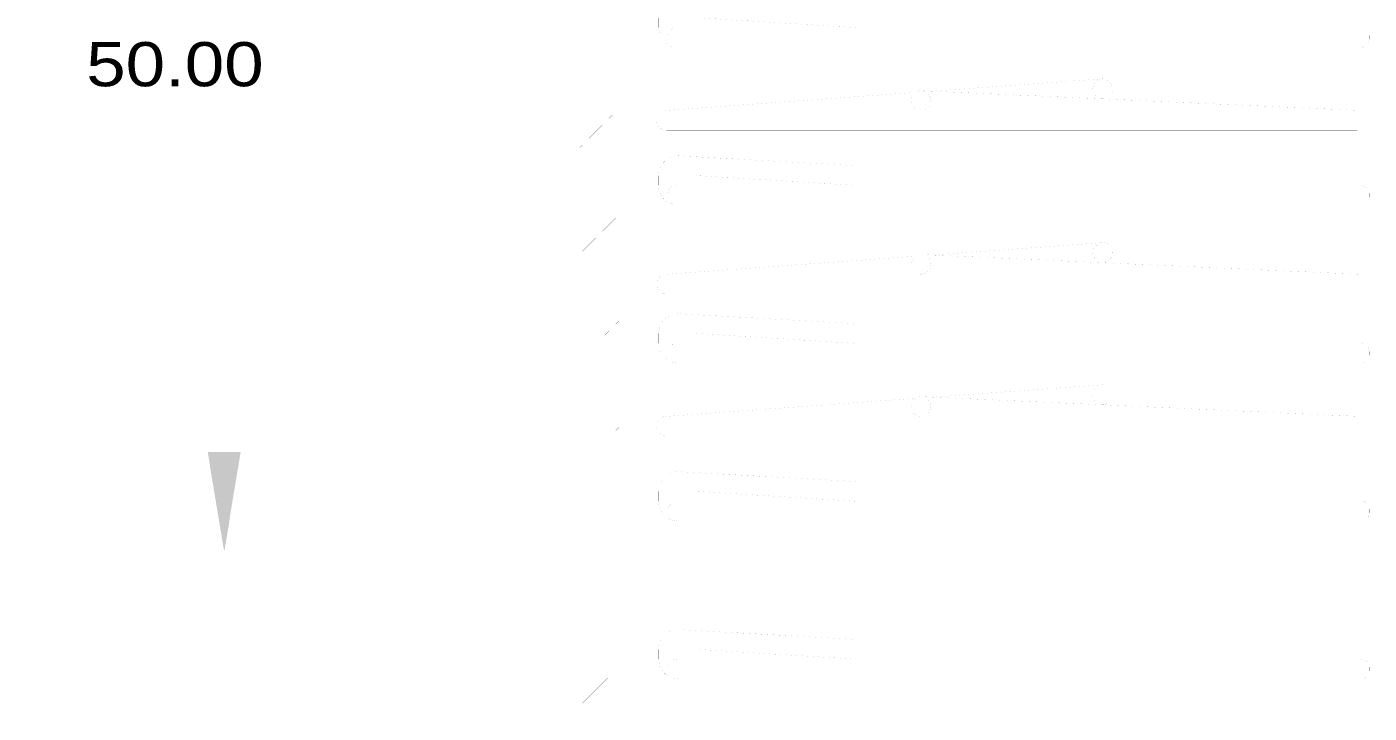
# Model space of a CAD drawing. Header units: millimetres. Extents: x -2171 to 1563, y -1758 to -1505.
# Drawn here: x 1404.681 to 1407.124, y -1609.665 to -1608.415 of the extents above; entities that cross this region are included whole.
import ezdxf

# ---------------------------------------------------------------- set-up
doc = ezdxf.new("R2010")
doc.units = ezdxf.units.MM
doc.layers.add('Tablet', color=7, linetype='Continuous', true_color=0x0180ff)
doc.styles.add('S2Arl465_b_1151_161', font='arial.ttf', dxfattribs={"width": 1.15091, "height": 0.046548})

msp = doc.modelspace()

# ---------------------------------------------------------------- hatches: boundary and pattern name
at = {"layer": 'Tablet'}
msp.add_hatch(color=96, dxfattribs=at).paths.add_polyline_path([(1405.0399, -1609.3691), (1405.0698, -1609.1894), (1405.0099, -1609.1894)])

# ---------------------------------------------------------------- linework, layer by layer
at = {"layer": 'Tablet', "color": 96, "true_color": 0x018001}
for points in [[(1405.9563, -1601.7503, 0.0000431, 0.0000431, 0), (1405.9563, -1616.4847, 0.0000431, 0.0000431, 0), (1405.8844, -1616.4847, 0.0000431, 0.0000431, 0), (1405.8844, -1601.7503, 0.0000431, 0.0000431, 0)], [(1407.0704, -1601.7503, 0.0000431, 0.0000431, 0), (1407.0704, -1616.4847, 0.0000431, 0.0000431, 0), (1406.9985, -1616.4847, 0.0000431, 0.0000431, 0), (1406.9985, -1601.7503, 0.0000431, 0.0000431, 0)], [(1406.5043, -1602.8284, 0.0000431, 0.0000431, 0), (1406.5043, -1616.4847, 0.0000431, 0.0000431, 0), (1406.4504, -1616.4847, 0.0000431, 0.0000431, 0), (1406.4504, -1602.8284, 0.0000431, 0.0000431, 0)], [(1407.1027, -1608.5676, 0.0000431, 0.0000431, 0), (1405.8449, -1608.5676, 0.0000431, 0.0000431, 0), (1405.8414, -1608.568, 0.0000431, 0.0000431, 0), (1405.838, -1608.569, 0.0000431, 0.0000431, 0), (1405.8349, -1608.5707, 0.0000431, 0.0000431, 0), (1405.8322, -1608.5729, 0.0000431, 0.0000431, 0), (1405.83, -1608.5756, 0.0000431, 0.0000431, 0), (1405.8283, -1608.5787, 0.0000431, 0.0000431, 0), (1405.8273, -1608.5821, 0.0000431, 0.0000431, 0), (1405.8269, -1608.5856, 0.0000431, 0.0000431, 0), (1405.8273, -1608.5891, 0.0000431, 0.0000431, 0), (1405.8283, -1608.5925, 0.0000431, 0.0000431, 0), (1405.83, -1608.5956, 0.0000431, 0.0000431, 0), (1405.8322, -1608.5983, 0.0000431, 0.0000431, 0), (1405.8349, -1608.6006, 0.0000431, 0.0000431, 0), (1405.838, -1608.6022, 0.0000431, 0.0000431, 0), (1405.8414, -1608.6032, 0.0000431, 0.0000431, 0), (1405.8449, -1608.6036, 0.0000431, 0.0000431, 0), (1407.1027, -1608.6036, 0.0000431, 0.0000431, 0)], [(1407.1027, -1608.8659, 0.0000431, 0.0000431, 0), (1405.8449, -1608.8659, 0.0000431, 0.0000431, 0), (1405.8414, -1608.8663, 0.0000431, 0.0000431, 0), (1405.838, -1608.8673, 0.0000431, 0.0000431, 0), (1405.8349, -1608.869, 0.0000431, 0.0000431, 0), (1405.8322, -1608.8712, 0.0000431, 0.0000431, 0), (1405.83, -1608.8739, 0.0000431, 0.0000431, 0), (1405.8283, -1608.877, 0.0000431, 0.0000431, 0), (1405.8273, -1608.8804, 0.0000431, 0.0000431, 0), (1405.8269, -1608.8839, 0.0000431, 0.0000431, 0), (1405.8273, -1608.8874, 0.0000431, 0.0000431, 0), (1405.8283, -1608.8908, 0.0000431, 0.0000431, 0), (1405.83, -1608.8939, 0.0000431, 0.0000431, 0), (1405.8322, -1608.8966, 0.0000431, 0.0000431, 0), (1405.8349, -1608.8988, 0.0000431, 0.0000431, 0), (1405.838, -1608.9005, 0.0000431, 0.0000431, 0), (1405.8414, -1608.9015, 0.0000431, 0.0000431, 0), (1405.8449, -1608.9019, 0.0000431, 0.0000431, 0), (1407.1027, -1608.9019, 0.0000431, 0.0000431, 0)], [(1407.1027, -1609.1247, 0.0000431, 0.0000431, 0), (1405.8449, -1609.1247, 0.0000431, 0.0000431, 0), (1405.8414, -1609.125, 0.0000431, 0.0000431, 0), (1405.838, -1609.126, 0.0000431, 0.0000431, 0), (1405.8349, -1609.1277, 0.0000431, 0.0000431, 0), (1405.8322, -1609.1299, 0.0000431, 0.0000431, 0), (1405.83, -1609.1327, 0.0000431, 0.0000431, 0), (1405.8283, -1609.1358, 0.0000431, 0.0000431, 0), (1405.8273, -1609.1391, 0.0000431, 0.0000431, 0), (1405.8269, -1609.1426, 0.0000431, 0.0000431, 0), (1405.8273, -1609.1462, 0.0000431, 0.0000431, 0), (1405.8283, -1609.1495, 0.0000431, 0.0000431, 0), (1405.83, -1609.1526, 0.0000431, 0.0000431, 0), (1405.8322, -1609.1554, 0.0000431, 0.0000431, 0), (1405.8349, -1609.1576, 0.0000431, 0.0000431, 0), (1405.838, -1609.1592, 0.0000431, 0.0000431, 0), (1405.8414, -1609.1603, 0.0000431, 0.0000431, 0), (1405.8449, -1609.1606, 0.0000431, 0.0000431, 0), (1407.1027, -1609.1606, 0.0000431, 0.0000431, 0)], [(1405.0399, -1609.3691, 0.0000431, 0.0000431, 0), (1405.0698, -1609.1894, 0.0000431, 0.0000431, 0), (1405.0099, -1609.1894, 0.0000431, 0.0000431, 0)]]:
    msp.add_lwpolyline(points, format="xyseb", close=True, dxfattribs=at)
at = {"layer": 'Tablet', "color": 150, "true_color": 0x0180ff}
msp.add_lwpolyline([(1405.7586, -1616.4847, 0.0000431, 0.0000431, 0), (1405.7586, -1606.3144, 0.0000431, 0.0000431, 0), (1404.6805, -1606.3144, 0.0000431, 0.0000431, 0), (1404.6805, -1606.3862, 0.0000431, 0.0000431, 0), (1405.6868, -1606.3862, 0.0000431, 0.0000431, 0), (1405.6868, -1616.4847, 0.0000431, 0.0000431, 0)], format="xyseb", close=True, dxfattribs=at)
at = {"layer": 'Tablet', "color": 96, "true_color": 0x018001}
for points in [[(1406.1899, -1608.3808, 0.0000431, 0.0000431, 0), (1406.1899, -1608.4167, 0.0000431, 0.0000431, 0), (1405.8988, -1608.3987, 0.0000431, 0.0000431, 0)], [(1405.8485, -1608.4347, 0.0000431, 0.0000431, 0), (1405.8485, -1608.4311, 0.0000431, 0.0000431, 0), (1405.8487, -1608.4286, 0.0000431, 0.0000431, 0), (1405.8494, -1608.4262, 0.0000431, 0.0000431, 0), (1405.8504, -1608.4239, 0.0000431, 0.0000431, 0), (1405.8519, -1608.4218, 0.0000431, 0.0000431, 0), (1405.8536, -1608.4201, 0.0000431, 0.0000431, 0), (1405.8557, -1608.4186, 0.0000431, 0.0000431, 0), (1405.8579, -1608.4176, 0.0000431, 0.0000431, 0), (1405.8604, -1608.4169, 0.0000431, 0.0000431, 0), (1405.8629, -1608.4167, 0.0000431, 0.0000431, 0), (1407.1099, -1608.4167, 0.0000431, 0.0000431, 0), (1407.1124, -1608.4169, 0.0000431, 0.0000431, 0), (1407.1148, -1608.4176, 0.0000431, 0.0000431, 0), (1407.1171, -1608.4186, 0.0000431, 0.0000431, 0), (1407.1191, -1608.4201, 0.0000431, 0.0000431, 0), (1407.1209, -1608.4218, 0.0000431, 0.0000431, 0), (1407.1223, -1608.4239, 0.0000431, 0.0000431, 0), (1407.1234, -1608.4262, 0.0000431, 0.0000431, 0), (1407.1241, -1608.4286, 0.0000431, 0.0000431, 0), (1407.1243, -1608.4311, 0.0000431, 0.0000431, 0), (1407.1243, -1608.4383, 0.0000431, 0.0000431, 0), (1407.1241, -1608.4408, 0.0000431, 0.0000431, 0), (1407.1234, -1608.4432, 0.0000431, 0.0000431, 0), (1407.1223, -1608.4455, 0.0000431, 0.0000431, 0), (1407.1209, -1608.4475, 0.0000431, 0.0000431, 0), (1407.1191, -1608.4493, 0.0000431, 0.0000431, 0), (1407.1171, -1608.4507, 0.0000431, 0.0000431, 0), (1407.1148, -1608.4518, 0.0000431, 0.0000431, 0), (1407.1124, -1608.4524, 0.0000431, 0.0000431, 0), (1407.1099, -1608.4526, 0.0000431, 0.0000431, 0), (1405.8665, -1608.4526, 0.0000431, 0.0000431, 0), (1405.8602, -1608.4521, 0.0000431, 0.0000431, 0), (1405.8542, -1608.4505, 0.0000431, 0.0000431, 0), (1405.8485, -1608.4478, 0.0000431, 0.0000431, 0), (1405.8434, -1608.4442, 0.0000431, 0.0000431, 0), (1405.8389, -1608.4398, 0.0000431, 0.0000431, 0), (1405.8353, -1608.4347, 0.0000431, 0.0000431, 0), (1405.8327, -1608.429, 0.0000431, 0.0000431, 0), (1405.8311, -1608.4229, 0.0000431, 0.0000431, 0), (1405.8305, -1608.4167, 0.0000431, 0.0000431, 0), (1405.8305, -1608.3987, 0.0000431, 0.0000431, 0)], [(1405.7586, -1608.4185, 0.0000431, 0.0000431, 0), (1405.6868, -1608.4904, 0.0000431, 0.0000431, 0)], [(1405.7042, -1608.4245, 0.0000431, 0.0000431, 0), (1405.6868, -1608.4419, 0.0000431, 0.0000431, 0)], [(1405.7526, -1608.473, 0.0000431, 0.0000431, 0), (1405.7284, -1608.4972, 0.0000431, 0.0000431, 0)], [(1405.7586, -1608.5153, 0.0000431, 0.0000431, 0), (1405.6868, -1608.5872, 0.0000431, 0.0000431, 0)], [(1405.7163, -1608.5093, 0.0000431, 0.0000431, 0), (1405.6921, -1608.5335, 0.0000431, 0.0000431, 0)], [(1406.6391, -1608.5101, 0.0000431, 0.0000431, 0), (1406.3287, -1608.5326, 0.0000431, 0.0000431, 0)], [(1406.6571, -1608.5281, 0.0000431, 0.0000431, 0), (1406.6567, -1608.5316, 0.0000431, 0.0000431, 0), (1406.6557, -1608.535, 0.0000431, 0.0000431, 0), (1406.6541, -1608.5381, 0.0000431, 0.0000431, 0), (1406.6518, -1608.5408, 0.0000431, 0.0000431, 0), (1406.6491, -1608.5431, 0.0000431, 0.0000431, 0), (1406.646, -1608.5447, 0.0000431, 0.0000431, 0), (1406.6426, -1608.5457, 0.0000431, 0.0000431, 0), (1406.6391, -1608.5461, 0.0000431, 0.0000431, 0), (1406.6356, -1608.5457, 0.0000431, 0.0000431, 0), (1406.6322, -1608.5447, 0.0000431, 0.0000431, 0), (1406.6291, -1608.5431, 0.0000431, 0.0000431, 0), (1406.6264, -1608.5408, 0.0000431, 0.0000431, 0), (1406.6242, -1608.5381, 0.0000431, 0.0000431, 0), (1406.6225, -1608.535, 0.0000431, 0.0000431, 0), (1406.6215, -1608.5316, 0.0000431, 0.0000431, 0), (1406.6211, -1608.5281, 0.0000431, 0.0000431, 0), (1406.6215, -1608.5246, 0.0000431, 0.0000431, 0), (1406.6225, -1608.5212, 0.0000431, 0.0000431, 0), (1406.6242, -1608.5181, 0.0000431, 0.0000431, 0), (1406.6264, -1608.5154, 0.0000431, 0.0000431, 0), (1406.6291, -1608.5132, 0.0000431, 0.0000431, 0), (1406.6322, -1608.5115, 0.0000431, 0.0000431, 0), (1406.6356, -1608.5105, 0.0000431, 0.0000431, 0), (1406.6391, -1608.5101, 0.0000431, 0.0000431, 0), (1406.6426, -1608.5105, 0.0000431, 0.0000431, 0), (1406.646, -1608.5115, 0.0000431, 0.0000431, 0), (1406.6491, -1608.5132, 0.0000431, 0.0000431, 0), (1406.6518, -1608.5154, 0.0000431, 0.0000431, 0), (1406.6541, -1608.5181, 0.0000431, 0.0000431, 0), (1406.6557, -1608.5212, 0.0000431, 0.0000431, 0), (1406.6567, -1608.5246, 0.0000431, 0.0000431, 0), (1406.6571, -1608.5281, 0.0000431, 0.0000431, 0)], [(1406.2984, -1608.5348, 0.0000431, 0.0000431, 0), (1405.8449, -1608.5676, 0.0000431, 0.0000431, 0)], [(1406.3265, -1608.5497, 0.0000431, 0.0000431, 0), (1406.3261, -1608.5532, 0.0000431, 0.0000431, 0), (1406.3251, -1608.5566, 0.0000431, 0.0000431, 0), (1406.3234, -1608.5597, 0.0000431, 0.0000431, 0), (1406.3212, -1608.5624, 0.0000431, 0.0000431, 0), (1406.3185, -1608.5646, 0.0000431, 0.0000431, 0), (1406.3154, -1608.5663, 0.0000431, 0.0000431, 0), (1406.312, -1608.5673, 0.0000431, 0.0000431, 0), (1406.3085, -1608.5676, 0.0000431, 0.0000431, 0), (1406.305, -1608.5673, 0.0000431, 0.0000431, 0), (1406.3016, -1608.5663, 0.0000431, 0.0000431, 0), (1406.2985, -1608.5646, 0.0000431, 0.0000431, 0), (1406.2958, -1608.5624, 0.0000431, 0.0000431, 0), (1406.2935, -1608.5597, 0.0000431, 0.0000431, 0), (1406.2919, -1608.5566, 0.0000431, 0.0000431, 0), (1406.2909, -1608.5532, 0.0000431, 0.0000431, 0), (1406.2905, -1608.5497, 0.0000431, 0.0000431, 0), (1406.2909, -1608.5462, 0.0000431, 0.0000431, 0), (1406.2919, -1608.5428, 0.0000431, 0.0000431, 0), (1406.2935, -1608.5397, 0.0000431, 0.0000431, 0), (1406.2958, -1608.537, 0.0000431, 0.0000431, 0), (1406.2985, -1608.5347, 0.0000431, 0.0000431, 0), (1406.3016, -1608.5331, 0.0000431, 0.0000431, 0), (1406.305, -1608.5321, 0.0000431, 0.0000431, 0), (1406.3085, -1608.5317, 0.0000431, 0.0000431, 0), (1406.312, -1608.5321, 0.0000431, 0.0000431, 0), (1406.3154, -1608.5331, 0.0000431, 0.0000431, 0), (1406.3185, -1608.5347, 0.0000431, 0.0000431, 0), (1406.3212, -1608.537, 0.0000431, 0.0000431, 0), (1406.3234, -1608.5397, 0.0000431, 0.0000431, 0), (1406.3251, -1608.5428, 0.0000431, 0.0000431, 0), (1406.3261, -1608.5462, 0.0000431, 0.0000431, 0), (1406.3265, -1608.5497, 0.0000431, 0.0000431, 0)], [(1406.3085, -1608.5317, 0.0000431, 0.0000431, 0), (1407.1063, -1608.5676, 0.0000431, 0.0000431, 0)], [(1405.7586, -1608.5637, 0.0000431, 0.0000431, 0), (1405.7405, -1608.5819, 0.0000431, 0.0000431, 0)], [(1405.0399, -1608.5964, 0.0000431, 0.0000431, 0), (1405.0399, -1609.1894, 0.0000431, 0.0000431, 0)], [(1405.7284, -1608.594, 0.0000431, 0.0000431, 0), (1405.7042, -1608.6182, 0.0000431, 0.0000431, 0)], [(1405.7586, -1608.6121, 0.0000431, 0.0000431, 0), (1405.6868, -1608.684, 0.0000431, 0.0000431, 0)], [(1405.6921, -1608.6303, 0.0000431, 0.0000431, 0), (1405.6868, -1608.6356, 0.0000431, 0.0000431, 0)], [(1405.7586, -1608.6605, 0.0000431, 0.0000431, 0), (1405.7526, -1608.6666, 0.0000431, 0.0000431, 0)], [(1405.8485, -1608.7222, 0.0000431, 0.0000431, 0), (1405.8485, -1608.7186, 0.0000431, 0.0000431, 0), (1405.8487, -1608.7161, 0.0000431, 0.0000431, 0), (1405.8494, -1608.7137, 0.0000431, 0.0000431, 0), (1405.8504, -1608.7114, 0.0000431, 0.0000431, 0), (1405.8519, -1608.7093, 0.0000431, 0.0000431, 0), (1405.8536, -1608.7076, 0.0000431, 0.0000431, 0), (1405.8557, -1608.7061, 0.0000431, 0.0000431, 0), (1405.8579, -1608.7051, 0.0000431, 0.0000431, 0), (1405.8604, -1608.7044, 0.0000431, 0.0000431, 0), (1405.8629, -1608.7042, 0.0000431, 0.0000431, 0), (1407.1099, -1608.7042, 0.0000431, 0.0000431, 0), (1407.1124, -1608.7044, 0.0000431, 0.0000431, 0), (1407.1148, -1608.7051, 0.0000431, 0.0000431, 0), (1407.1171, -1608.7061, 0.0000431, 0.0000431, 0), (1407.1191, -1608.7076, 0.0000431, 0.0000431, 0), (1407.1209, -1608.7093, 0.0000431, 0.0000431, 0), (1407.1223, -1608.7114, 0.0000431, 0.0000431, 0), (1407.1234, -1608.7137, 0.0000431, 0.0000431, 0), (1407.1241, -1608.7161, 0.0000431, 0.0000431, 0), (1407.1243, -1608.7186, 0.0000431, 0.0000431, 0), (1407.1243, -1608.7258, 0.0000431, 0.0000431, 0), (1407.1241, -1608.7283, 0.0000431, 0.0000431, 0), (1407.1234, -1608.7307, 0.0000431, 0.0000431, 0), (1407.1223, -1608.733, 0.0000431, 0.0000431, 0), (1407.1209, -1608.735, 0.0000431, 0.0000431, 0), (1407.1191, -1608.7368, 0.0000431, 0.0000431, 0), (1407.1171, -1608.7382, 0.0000431, 0.0000431, 0), (1407.1148, -1608.7393, 0.0000431, 0.0000431, 0), (1407.1124, -1608.7399, 0.0000431, 0.0000431, 0), (1407.1099, -1608.7401, 0.0000431, 0.0000431, 0), (1405.8665, -1608.7401, 0.0000431, 0.0000431, 0), (1405.8602, -1608.7396, 0.0000431, 0.0000431, 0), (1405.8542, -1608.738, 0.0000431, 0.0000431, 0), (1405.8485, -1608.7353, 0.0000431, 0.0000431, 0), (1405.8434, -1608.7317, 0.0000431, 0.0000431, 0), (1405.8389, -1608.7273, 0.0000431, 0.0000431, 0), (1405.8353, -1608.7222, 0.0000431, 0.0000431, 0), (1405.8327, -1608.7165, 0.0000431, 0.0000431, 0), (1405.8311, -1608.7104, 0.0000431, 0.0000431, 0), (1405.8305, -1608.7042, 0.0000431, 0.0000431, 0), (1405.8305, -1608.6862, 0.0000431, 0.0000431, 0), (1405.8311, -1608.68, 0.0000431, 0.0000431, 0), (1405.8327, -1608.6739, 0.0000431, 0.0000431, 0), (1405.8353, -1608.6683, 0.0000431, 0.0000431, 0), (1405.8389, -1608.6631, 0.0000431, 0.0000431, 0), (1405.8434, -1608.6587, 0.0000431, 0.0000431, 0), (1405.8485, -1608.6551, 0.0000431, 0.0000431, 0), (1405.8542, -1608.6525, 0.0000431, 0.0000431, 0), (1405.8602, -1608.6508, 0.0000431, 0.0000431, 0), (1405.8665, -1608.6503, 0.0000431, 0.0000431, 0), (1406.1899, -1608.6683, 0.0000431, 0.0000431, 0), (1406.1899, -1608.7042, 0.0000431, 0.0000431, 0), (1405.8988, -1608.6862, 0.0000431, 0.0000431, 0)], [(1405.7405, -1608.6787, 0.0000431, 0.0000431, 0), (1405.7163, -1608.7029, 0.0000431, 0.0000431, 0)], [(1405.7586, -1608.7089, 0.0000431, 0.0000431, 0), (1405.6868, -1608.7808, 0.0000431, 0.0000431, 0)], [(1405.7042, -1608.715, 0.0000431, 0.0000431, 0), (1405.6868, -1608.7324, 0.0000431, 0.0000431, 0)], [(1405.7526, -1608.7634, 0.0000431, 0.0000431, 0), (1405.7284, -1608.7876, 0.0000431, 0.0000431, 0)], [(1405.7586, -1608.8057, 0.0000431, 0.0000431, 0), (1405.6868, -1608.8776, 0.0000431, 0.0000431, 0)], [(1405.7163, -1608.7997, 0.0000431, 0.0000431, 0), (1405.6921, -1608.8239, 0.0000431, 0.0000431, 0)], [(1406.6391, -1608.8084, 0.0000431, 0.0000431, 0), (1406.3287, -1608.8309, 0.0000431, 0.0000431, 0)], [(1406.6571, -1608.8264, 0.0000431, 0.0000431, 0), (1406.6567, -1608.8299, 0.0000431, 0.0000431, 0), (1406.6557, -1608.8333, 0.0000431, 0.0000431, 0), (1406.6541, -1608.8364, 0.0000431, 0.0000431, 0), (1406.6518, -1608.8391, 0.0000431, 0.0000431, 0), (1406.6491, -1608.8413, 0.0000431, 0.0000431, 0), (1406.646, -1608.843, 0.0000431, 0.0000431, 0), (1406.6426, -1608.844, 0.0000431, 0.0000431, 0), (1406.6391, -1608.8444, 0.0000431, 0.0000431, 0), (1406.6356, -1608.844, 0.0000431, 0.0000431, 0), (1406.6322, -1608.843, 0.0000431, 0.0000431, 0), (1406.6291, -1608.8413, 0.0000431, 0.0000431, 0), (1406.6264, -1608.8391, 0.0000431, 0.0000431, 0), (1406.6242, -1608.8364, 0.0000431, 0.0000431, 0), (1406.6225, -1608.8333, 0.0000431, 0.0000431, 0), (1406.6215, -1608.8299, 0.0000431, 0.0000431, 0), (1406.6211, -1608.8264, 0.0000431, 0.0000431, 0), (1406.6215, -1608.8229, 0.0000431, 0.0000431, 0), (1406.6225, -1608.8195, 0.0000431, 0.0000431, 0), (1406.6242, -1608.8164, 0.0000431, 0.0000431, 0), (1406.6264, -1608.8137, 0.0000431, 0.0000431, 0), (1406.6291, -1608.8115, 0.0000431, 0.0000431, 0), (1406.6322, -1608.8098, 0.0000431, 0.0000431, 0), (1406.6356, -1608.8088, 0.0000431, 0.0000431, 0), (1406.6391, -1608.8084, 0.0000431, 0.0000431, 0), (1406.6426, -1608.8088, 0.0000431, 0.0000431, 0), (1406.646, -1608.8098, 0.0000431, 0.0000431, 0), (1406.6491, -1608.8115, 0.0000431, 0.0000431, 0), (1406.6518, -1608.8137, 0.0000431, 0.0000431, 0), (1406.6541, -1608.8164, 0.0000431, 0.0000431, 0), (1406.6557, -1608.8195, 0.0000431, 0.0000431, 0), (1406.6567, -1608.8229, 0.0000431, 0.0000431, 0), (1406.6571, -1608.8264, 0.0000431, 0.0000431, 0)], [(1406.2984, -1608.8331, 0.0000431, 0.0000431, 0), (1405.8449, -1608.8659, 0.0000431, 0.0000431, 0)], [(1406.3265, -1608.848, 0.0000431, 0.0000431, 0), (1406.3261, -1608.8515, 0.0000431, 0.0000431, 0), (1406.3251, -1608.8548, 0.0000431, 0.0000431, 0), (1406.3234, -1608.8579, 0.0000431, 0.0000431, 0), (1406.3212, -1608.8607, 0.0000431, 0.0000431, 0), (1406.3185, -1608.8629, 0.0000431, 0.0000431, 0), (1406.3154, -1608.8646, 0.0000431, 0.0000431, 0), (1406.312, -1608.8656, 0.0000431, 0.0000431, 0), (1406.3085, -1608.8659, 0.0000431, 0.0000431, 0), (1406.305, -1608.8656, 0.0000431, 0.0000431, 0), (1406.3016, -1608.8646, 0.0000431, 0.0000431, 0), (1406.2985, -1608.8629, 0.0000431, 0.0000431, 0), (1406.2958, -1608.8607, 0.0000431, 0.0000431, 0), (1406.2935, -1608.8579, 0.0000431, 0.0000431, 0), (1406.2919, -1608.8548, 0.0000431, 0.0000431, 0), (1406.2909, -1608.8515, 0.0000431, 0.0000431, 0), (1406.2905, -1608.848, 0.0000431, 0.0000431, 0), (1406.2909, -1608.8445, 0.0000431, 0.0000431, 0), (1406.2919, -1608.8411, 0.0000431, 0.0000431, 0), (1406.2935, -1608.838, 0.0000431, 0.0000431, 0), (1406.2958, -1608.8353, 0.0000431, 0.0000431, 0), (1406.2985, -1608.833, 0.0000431, 0.0000431, 0), (1406.3016, -1608.8314, 0.0000431, 0.0000431, 0), (1406.305, -1608.8303, 0.0000431, 0.0000431, 0), (1406.3085, -1608.83, 0.0000431, 0.0000431, 0), (1406.312, -1608.8303, 0.0000431, 0.0000431, 0), (1406.3154, -1608.8314, 0.0000431, 0.0000431, 0), (1406.3185, -1608.833, 0.0000431, 0.0000431, 0), (1406.3212, -1608.8353, 0.0000431, 0.0000431, 0), (1406.3234, -1608.838, 0.0000431, 0.0000431, 0), (1406.3251, -1608.8411, 0.0000431, 0.0000431, 0), (1406.3261, -1608.8445, 0.0000431, 0.0000431, 0), (1406.3265, -1608.848, 0.0000431, 0.0000431, 0)], [(1406.3085, -1608.83, 0.0000431, 0.0000431, 0), (1407.1063, -1608.8659, 0.0000431, 0.0000431, 0)], [(1405.7586, -1608.8542, 0.0000431, 0.0000431, 0), (1405.7405, -1608.8723, 0.0000431, 0.0000431, 0)], [(1405.7284, -1608.8844, 0.0000431, 0.0000431, 0), (1405.7042, -1608.9086, 0.0000431, 0.0000431, 0)], [(1405.7586, -1608.9026, 0.0000431, 0.0000431, 0), (1405.6868, -1608.9744, 0.0000431, 0.0000431, 0)], [(1405.6921, -1608.9207, 0.0000431, 0.0000431, 0), (1405.6868, -1608.926, 0.0000431, 0.0000431, 0)], [(1405.8485, -1609.0097, 0.0000431, 0.0000431, 0), (1405.8485, -1609.0061, 0.0000431, 0.0000431, 0), (1405.8487, -1609.0036, 0.0000431, 0.0000431, 0), (1405.8494, -1609.0012, 0.0000431, 0.0000431, 0), (1405.8504, -1608.9989, 0.0000431, 0.0000431, 0), (1405.8519, -1608.9968, 0.0000431, 0.0000431, 0), (1405.8536, -1608.9951, 0.0000431, 0.0000431, 0), (1405.8557, -1608.9936, 0.0000431, 0.0000431, 0), (1405.8579, -1608.9926, 0.0000431, 0.0000431, 0), (1405.8604, -1608.9919, 0.0000431, 0.0000431, 0), (1405.8629, -1608.9917, 0.0000431, 0.0000431, 0), (1407.1099, -1608.9917, 0.0000431, 0.0000431, 0), (1407.1124, -1608.9919, 0.0000431, 0.0000431, 0), (1407.1148, -1608.9926, 0.0000431, 0.0000431, 0), (1407.1171, -1608.9936, 0.0000431, 0.0000431, 0), (1407.1191, -1608.9951, 0.0000431, 0.0000431, 0), (1407.1209, -1608.9968, 0.0000431, 0.0000431, 0), (1407.1223, -1608.9989, 0.0000431, 0.0000431, 0), (1407.1234, -1609.0012, 0.0000431, 0.0000431, 0), (1407.1241, -1609.0036, 0.0000431, 0.0000431, 0), (1407.1243, -1609.0061, 0.0000431, 0.0000431, 0), (1407.1243, -1609.0133, 0.0000431, 0.0000431, 0), (1407.1241, -1609.0158, 0.0000431, 0.0000431, 0), (1407.1234, -1609.0182, 0.0000431, 0.0000431, 0), (1407.1223, -1609.0205, 0.0000431, 0.0000431, 0), (1407.1209, -1609.0225, 0.0000431, 0.0000431, 0), (1407.1191, -1609.0243, 0.0000431, 0.0000431, 0), (1407.1171, -1609.0257, 0.0000431, 0.0000431, 0), (1407.1148, -1609.0268, 0.0000431, 0.0000431, 0), (1407.1124, -1609.0274, 0.0000431, 0.0000431, 0), (1407.1099, -1609.0276, 0.0000431, 0.0000431, 0), (1405.8665, -1609.0276, 0.0000431, 0.0000431, 0), (1405.8602, -1609.0271, 0.0000431, 0.0000431, 0), (1405.8542, -1609.0255, 0.0000431, 0.0000431, 0), (1405.8485, -1609.0228, 0.0000431, 0.0000431, 0), (1405.8434, -1609.0192, 0.0000431, 0.0000431, 0), (1405.8389, -1609.0148, 0.0000431, 0.0000431, 0), (1405.8353, -1609.0097, 0.0000431, 0.0000431, 0), (1405.8327, -1609.004, 0.0000431, 0.0000431, 0), (1405.8311, -1608.9979, 0.0000431, 0.0000431, 0), (1405.8305, -1608.9917, 0.0000431, 0.0000431, 0), (1405.8305, -1608.9737, 0.0000431, 0.0000431, 0), (1405.8311, -1608.9675, 0.0000431, 0.0000431, 0), (1405.8327, -1608.9614, 0.0000431, 0.0000431, 0), (1405.8353, -1608.9558, 0.0000431, 0.0000431, 0), (1405.8389, -1608.9506, 0.0000431, 0.0000431, 0), (1405.8434, -1608.9462, 0.0000431, 0.0000431, 0), (1405.8485, -1608.9426, 0.0000431, 0.0000431, 0), (1405.8542, -1608.94, 0.0000431, 0.0000431, 0), (1405.8602, -1608.9383, 0.0000431, 0.0000431, 0), (1405.8665, -1608.9378, 0.0000431, 0.0000431, 0), (1406.1899, -1608.9558, 0.0000431, 0.0000431, 0), (1406.1899, -1608.9917, 0.0000431, 0.0000431, 0), (1405.8988, -1608.9737, 0.0000431, 0.0000431, 0)], [(1405.7586, -1608.951, 0.0000431, 0.0000431, 0), (1405.7526, -1608.957, 0.0000431, 0.0000431, 0)], [(1405.7405, -1608.9691, 0.0000431, 0.0000431, 0), (1405.7163, -1608.9934, 0.0000431, 0.0000431, 0)], [(1405.7586, -1608.9994, 0.0000431, 0.0000431, 0), (1405.6868, -1609.0713, 0.0000431, 0.0000431, 0)], [(1405.7042, -1609.0055, 0.0000431, 0.0000431, 0), (1405.6868, -1609.0229, 0.0000431, 0.0000431, 0)], [(1405.7526, -1609.0539, 0.0000431, 0.0000431, 0), (1405.7284, -1609.0781, 0.0000431, 0.0000431, 0)], [(1406.3265, -1609.1067, 0.0000431, 0.0000431, 0), (1406.3261, -1609.1102, 0.0000431, 0.0000431, 0), (1406.3251, -1609.1136, 0.0000431, 0.0000431, 0), (1406.3234, -1609.1167, 0.0000431, 0.0000431, 0), (1406.3212, -1609.1194, 0.0000431, 0.0000431, 0), (1406.3185, -1609.1216, 0.0000431, 0.0000431, 0), (1406.3154, -1609.1233, 0.0000431, 0.0000431, 0), (1406.312, -1609.1243, 0.0000431, 0.0000431, 0), (1406.3085, -1609.1247, 0.0000431, 0.0000431, 0), (1406.305, -1609.1243, 0.0000431, 0.0000431, 0), (1406.3016, -1609.1233, 0.0000431, 0.0000431, 0), (1406.2985, -1609.1216, 0.0000431, 0.0000431, 0), (1406.2958, -1609.1194, 0.0000431, 0.0000431, 0), (1406.2935, -1609.1167, 0.0000431, 0.0000431, 0), (1406.2919, -1609.1136, 0.0000431, 0.0000431, 0), (1406.2909, -1609.1102, 0.0000431, 0.0000431, 0), (1406.2905, -1609.1067, 0.0000431, 0.0000431, 0), (1406.2909, -1609.1032, 0.0000431, 0.0000431, 0), (1406.2919, -1609.0998, 0.0000431, 0.0000431, 0), (1406.2935, -1609.0967, 0.0000431, 0.0000431, 0), (1406.2958, -1609.094, 0.0000431, 0.0000431, 0), (1406.2985, -1609.0918, 0.0000431, 0.0000431, 0), (1406.3016, -1609.0901, 0.0000431, 0.0000431, 0), (1406.305, -1609.0891, 0.0000431, 0.0000431, 0), (1406.3085, -1609.0887, 0.0000431, 0.0000431, 0), (1406.312, -1609.0891, 0.0000431, 0.0000431, 0), (1406.3154, -1609.0901, 0.0000431, 0.0000431, 0), (1406.3185, -1609.0918, 0.0000431, 0.0000431, 0), (1406.3212, -1609.094, 0.0000431, 0.0000431, 0), (1406.3234, -1609.0967, 0.0000431, 0.0000431, 0), (1406.3251, -1609.0998, 0.0000431, 0.0000431, 0), (1406.3261, -1609.1032, 0.0000431, 0.0000431, 0), (1406.3265, -1609.1067, 0.0000431, 0.0000431, 0)], [(1406.3085, -1609.0887, 0.0000431, 0.0000431, 0), (1407.1063, -1609.1247, 0.0000431, 0.0000431, 0)], [(1406.6391, -1609.0672, 0.0000431, 0.0000431, 0), (1406.3287, -1609.0897, 0.0000431, 0.0000431, 0)], [(1406.6571, -1609.0851, 0.0000431, 0.0000431, 0), (1406.6567, -1609.0887, 0.0000431, 0.0000431, 0), (1406.6557, -1609.092, 0.0000431, 0.0000431, 0), (1406.6541, -1609.0951, 0.0000431, 0.0000431, 0), (1406.6518, -1609.0979, 0.0000431, 0.0000431, 0), (1406.6491, -1609.1001, 0.0000431, 0.0000431, 0), (1406.646, -1609.1017, 0.0000431, 0.0000431, 0), (1406.6426, -1609.1028, 0.0000431, 0.0000431, 0), (1406.6391, -1609.1031, 0.0000431, 0.0000431, 0), (1406.6356, -1609.1028, 0.0000431, 0.0000431, 0), (1406.6322, -1609.1017, 0.0000431, 0.0000431, 0), (1406.6291, -1609.1001, 0.0000431, 0.0000431, 0), (1406.6264, -1609.0979, 0.0000431, 0.0000431, 0), (1406.6242, -1609.0951, 0.0000431, 0.0000431, 0), (1406.6225, -1609.092, 0.0000431, 0.0000431, 0), (1406.6215, -1609.0887, 0.0000431, 0.0000431, 0), (1406.6211, -1609.0851, 0.0000431, 0.0000431, 0), (1406.6215, -1609.0816, 0.0000431, 0.0000431, 0), (1406.6225, -1609.0783, 0.0000431, 0.0000431, 0), (1406.6242, -1609.0752, 0.0000431, 0.0000431, 0), (1406.6264, -1609.0724, 0.0000431, 0.0000431, 0), (1406.6291, -1609.0702, 0.0000431, 0.0000431, 0), (1406.6322, -1609.0685, 0.0000431, 0.0000431, 0), (1406.6356, -1609.0675, 0.0000431, 0.0000431, 0), (1406.6391, -1609.0672, 0.0000431, 0.0000431, 0), (1406.6426, -1609.0675, 0.0000431, 0.0000431, 0), (1406.646, -1609.0685, 0.0000431, 0.0000431, 0), (1406.6491, -1609.0702, 0.0000431, 0.0000431, 0), (1406.6518, -1609.0724, 0.0000431, 0.0000431, 0), (1406.6541, -1609.0752, 0.0000431, 0.0000431, 0), (1406.6557, -1609.0783, 0.0000431, 0.0000431, 0), (1406.6567, -1609.0816, 0.0000431, 0.0000431, 0), (1406.6571, -1609.0851, 0.0000431, 0.0000431, 0)], [(1405.7586, -1609.0962, 0.0000431, 0.0000431, 0), (1405.6868, -1609.1681, 0.0000431, 0.0000431, 0)], [(1405.7163, -1609.0902, 0.0000431, 0.0000431, 0), (1405.6921, -1609.1144, 0.0000431, 0.0000431, 0)], [(1406.2984, -1609.0918, 0.0000431, 0.0000431, 0), (1405.8449, -1609.1247, 0.0000431, 0.0000431, 0)], [(1405.7586, -1609.1446, 0.0000431, 0.0000431, 0), (1405.7405, -1609.1628, 0.0000431, 0.0000431, 0)], [(1405.7284, -1609.1749, 0.0000431, 0.0000431, 0), (1405.7042, -1609.1991, 0.0000431, 0.0000431, 0)], [(1405.7586, -1609.193, 0.0000431, 0.0000431, 0), (1405.6868, -1609.2649, 0.0000431, 0.0000431, 0)], [(1405.6921, -1609.2112, 0.0000431, 0.0000431, 0), (1405.6868, -1609.2165, 0.0000431, 0.0000431, 0)], [(1405.8485, -1609.2972, 0.0000431, 0.0000431, 0), (1405.8485, -1609.2936, 0.0000431, 0.0000431, 0), (1405.8487, -1609.2911, 0.0000431, 0.0000431, 0), (1405.8494, -1609.2887, 0.0000431, 0.0000431, 0), (1405.8504, -1609.2864, 0.0000431, 0.0000431, 0), (1405.8519, -1609.2843, 0.0000431, 0.0000431, 0), (1405.8536, -1609.2826, 0.0000431, 0.0000431, 0), (1405.8557, -1609.2811, 0.0000431, 0.0000431, 0), (1405.8579, -1609.2801, 0.0000431, 0.0000431, 0), (1405.8604, -1609.2794, 0.0000431, 0.0000431, 0), (1405.8629, -1609.2792, 0.0000431, 0.0000431, 0), (1407.1099, -1609.2792, 0.0000431, 0.0000431, 0), (1407.1124, -1609.2794, 0.0000431, 0.0000431, 0), (1407.1148, -1609.2801, 0.0000431, 0.0000431, 0), (1407.1171, -1609.2811, 0.0000431, 0.0000431, 0), (1407.1191, -1609.2826, 0.0000431, 0.0000431, 0), (1407.1209, -1609.2843, 0.0000431, 0.0000431, 0), (1407.1223, -1609.2864, 0.0000431, 0.0000431, 0), (1407.1234, -1609.2887, 0.0000431, 0.0000431, 0), (1407.1241, -1609.2911, 0.0000431, 0.0000431, 0), (1407.1243, -1609.2936, 0.0000431, 0.0000431, 0), (1407.1243, -1609.3008, 0.0000431, 0.0000431, 0), (1407.1241, -1609.3033, 0.0000431, 0.0000431, 0), (1407.1234, -1609.3057, 0.0000431, 0.0000431, 0), (1407.1223, -1609.308, 0.0000431, 0.0000431, 0), (1407.1209, -1609.31, 0.0000431, 0.0000431, 0), (1407.1191, -1609.3118, 0.0000431, 0.0000431, 0), (1407.1171, -1609.3132, 0.0000431, 0.0000431, 0), (1407.1148, -1609.3143, 0.0000431, 0.0000431, 0), (1407.1124, -1609.3149, 0.0000431, 0.0000431, 0), (1407.1099, -1609.3151, 0.0000431, 0.0000431, 0), (1405.8665, -1609.3151, 0.0000431, 0.0000431, 0), (1405.8602, -1609.3146, 0.0000431, 0.0000431, 0), (1405.8542, -1609.313, 0.0000431, 0.0000431, 0), (1405.8485, -1609.3103, 0.0000431, 0.0000431, 0), (1405.8434, -1609.3067, 0.0000431, 0.0000431, 0), (1405.8389, -1609.3023, 0.0000431, 0.0000431, 0), (1405.8353, -1609.2972, 0.0000431, 0.0000431, 0), (1405.8327, -1609.2915, 0.0000431, 0.0000431, 0), (1405.8311, -1609.2854, 0.0000431, 0.0000431, 0), (1405.8305, -1609.2792, 0.0000431, 0.0000431, 0), (1405.8305, -1609.2612, 0.0000431, 0.0000431, 0), (1405.8311, -1609.255, 0.0000431, 0.0000431, 0), (1405.8327, -1609.2489, 0.0000431, 0.0000431, 0), (1405.8353, -1609.2433, 0.0000431, 0.0000431, 0), (1405.8389, -1609.2381, 0.0000431, 0.0000431, 0), (1405.8434, -1609.2337, 0.0000431, 0.0000431, 0), (1405.8485, -1609.2301, 0.0000431, 0.0000431, 0), (1405.8542, -1609.2275, 0.0000431, 0.0000431, 0), (1405.8602, -1609.2258, 0.0000431, 0.0000431, 0), (1405.8665, -1609.2253, 0.0000431, 0.0000431, 0), (1406.1899, -1609.2433, 0.0000431, 0.0000431, 0), (1406.1899, -1609.2792, 0.0000431, 0.0000431, 0), (1405.8988, -1609.2612, 0.0000431, 0.0000431, 0)], [(1405.7405, -1609.2596, 0.0000431, 0.0000431, 0), (1405.7163, -1609.2838, 0.0000431, 0.0000431, 0)], [(1405.7586, -1609.2414, 0.0000431, 0.0000431, 0), (1405.7526, -1609.2475, 0.0000431, 0.0000431, 0)], [(1405.7586, -1609.2898, 0.0000431, 0.0000431, 0), (1405.6868, -1609.3617, 0.0000431, 0.0000431, 0)], [(1405.7042, -1609.2959, 0.0000431, 0.0000431, 0), (1405.6868, -1609.3133, 0.0000431, 0.0000431, 0)], [(1405.7526, -1609.3443, 0.0000431, 0.0000431, 0), (1405.7284, -1609.3685, 0.0000431, 0.0000431, 0)], [(1405.3633, -1609.3691, 0.0000431, 0.0000431, 0), (1404.7524, -1609.3691, 0.0000431, 0.0000431, 0)], [(1405.7163, -1609.3806, 0.0000431, 0.0000431, 0), (1405.6921, -1609.4048, 0.0000431, 0.0000431, 0)], [(1405.7586, -1609.3867, 0.0000431, 0.0000431, 0), (1405.6868, -1609.4585, 0.0000431, 0.0000431, 0)], [(1405.7586, -1609.4351, 0.0000431, 0.0000431, 0), (1405.7405, -1609.4532, 0.0000431, 0.0000431, 0)], [(1405.7284, -1609.4653, 0.0000431, 0.0000431, 0), (1405.7042, -1609.4895, 0.0000431, 0.0000431, 0)], [(1405.7586, -1609.4835, 0.0000431, 0.0000431, 0), (1405.6868, -1609.5554, 0.0000431, 0.0000431, 0)], [(1405.6921, -1609.5017, 0.0000431, 0.0000431, 0), (1405.6868, -1609.5069, 0.0000431, 0.0000431, 0)], [(1405.8485, -1609.5847, 0.0000431, 0.0000431, 0), (1405.8485, -1609.5811, 0.0000431, 0.0000431, 0), (1405.8487, -1609.5786, 0.0000431, 0.0000431, 0), (1405.8494, -1609.5762, 0.0000431, 0.0000431, 0), (1405.8504, -1609.5739, 0.0000431, 0.0000431, 0), (1405.8519, -1609.5718, 0.0000431, 0.0000431, 0), (1405.8536, -1609.5701, 0.0000431, 0.0000431, 0), (1405.8557, -1609.5686, 0.0000431, 0.0000431, 0), (1405.8579, -1609.5676, 0.0000431, 0.0000431, 0), (1405.8604, -1609.5669, 0.0000431, 0.0000431, 0), (1405.8629, -1609.5667, 0.0000431, 0.0000431, 0), (1407.1099, -1609.5667, 0.0000431, 0.0000431, 0), (1407.1124, -1609.5669, 0.0000431, 0.0000431, 0), (1407.1148, -1609.5676, 0.0000431, 0.0000431, 0), (1407.1171, -1609.5686, 0.0000431, 0.0000431, 0), (1407.1191, -1609.5701, 0.0000431, 0.0000431, 0), (1407.1209, -1609.5718, 0.0000431, 0.0000431, 0), (1407.1223, -1609.5739, 0.0000431, 0.0000431, 0), (1407.1234, -1609.5762, 0.0000431, 0.0000431, 0), (1407.1241, -1609.5786, 0.0000431, 0.0000431, 0), (1407.1243, -1609.5811, 0.0000431, 0.0000431, 0), (1407.1243, -1609.5883, 0.0000431, 0.0000431, 0), (1407.1241, -1609.5908, 0.0000431, 0.0000431, 0), (1407.1234, -1609.5932, 0.0000431, 0.0000431, 0), (1407.1223, -1609.5955, 0.0000431, 0.0000431, 0), (1407.1209, -1609.5975, 0.0000431, 0.0000431, 0), (1407.1191, -1609.5993, 0.0000431, 0.0000431, 0), (1407.1171, -1609.6007, 0.0000431, 0.0000431, 0), (1407.1148, -1609.6018, 0.0000431, 0.0000431, 0), (1407.1124, -1609.6024, 0.0000431, 0.0000431, 0), (1407.1099, -1609.6026, 0.0000431, 0.0000431, 0), (1405.8665, -1609.6026, 0.0000431, 0.0000431, 0), (1405.8602, -1609.6021, 0.0000431, 0.0000431, 0), (1405.8542, -1609.6005, 0.0000431, 0.0000431, 0), (1405.8485, -1609.5978, 0.0000431, 0.0000431, 0), (1405.8434, -1609.5942, 0.0000431, 0.0000431, 0), (1405.8389, -1609.5898, 0.0000431, 0.0000431, 0), (1405.8353, -1609.5847, 0.0000431, 0.0000431, 0), (1405.8327, -1609.579, 0.0000431, 0.0000431, 0), (1405.8311, -1609.5729, 0.0000431, 0.0000431, 0), (1405.8305, -1609.5667, 0.0000431, 0.0000431, 0), (1405.8305, -1609.5487, 0.0000431, 0.0000431, 0), (1405.8311, -1609.5425, 0.0000431, 0.0000431, 0), (1405.8327, -1609.5364, 0.0000431, 0.0000431, 0), (1405.8353, -1609.5308, 0.0000431, 0.0000431, 0), (1405.8389, -1609.5256, 0.0000431, 0.0000431, 0), (1405.8434, -1609.5212, 0.0000431, 0.0000431, 0), (1405.8485, -1609.5176, 0.0000431, 0.0000431, 0), (1405.8542, -1609.515, 0.0000431, 0.0000431, 0), (1405.8602, -1609.5133, 0.0000431, 0.0000431, 0), (1405.8665, -1609.5128, 0.0000431, 0.0000431, 0), (1406.1899, -1609.5308, 0.0000431, 0.0000431, 0), (1406.1899, -1609.5667, 0.0000431, 0.0000431, 0), (1405.8988, -1609.5487, 0.0000431, 0.0000431, 0)], [(1405.7405, -1609.5501, 0.0000431, 0.0000431, 0), (1405.7163, -1609.5743, 0.0000431, 0.0000431, 0)], [(1405.7586, -1609.5319, 0.0000431, 0.0000431, 0), (1405.7526, -1609.538, 0.0000431, 0.0000431, 0)], [(1405.7586, -1609.5803, 0.0000431, 0.0000431, 0), (1405.6868, -1609.6522, 0.0000431, 0.0000431, 0)], [(1405.7042, -1609.5864, 0.0000431, 0.0000431, 0), (1405.6868, -1609.6038, 0.0000431, 0.0000431, 0)], [(1405.7526, -1609.6348, 0.0000431, 0.0000431, 0), (1405.7284, -1609.659, 0.0000431, 0.0000431, 0)]]:
    msp.add_lwpolyline(points, format="xyseb", dxfattribs=at)

# ---------------------------------------------------------------- texts
at = {"color": 150, "true_color": 0x0180ff, "style": 'S2Arl465_b_1151_161', "width": 1.15091}
msp.add_text('50.00', height=0.0803, dxfattribs=at).set_placement((1404.7886, -1608.5236))

doc.saveas('drawing.dxf')
